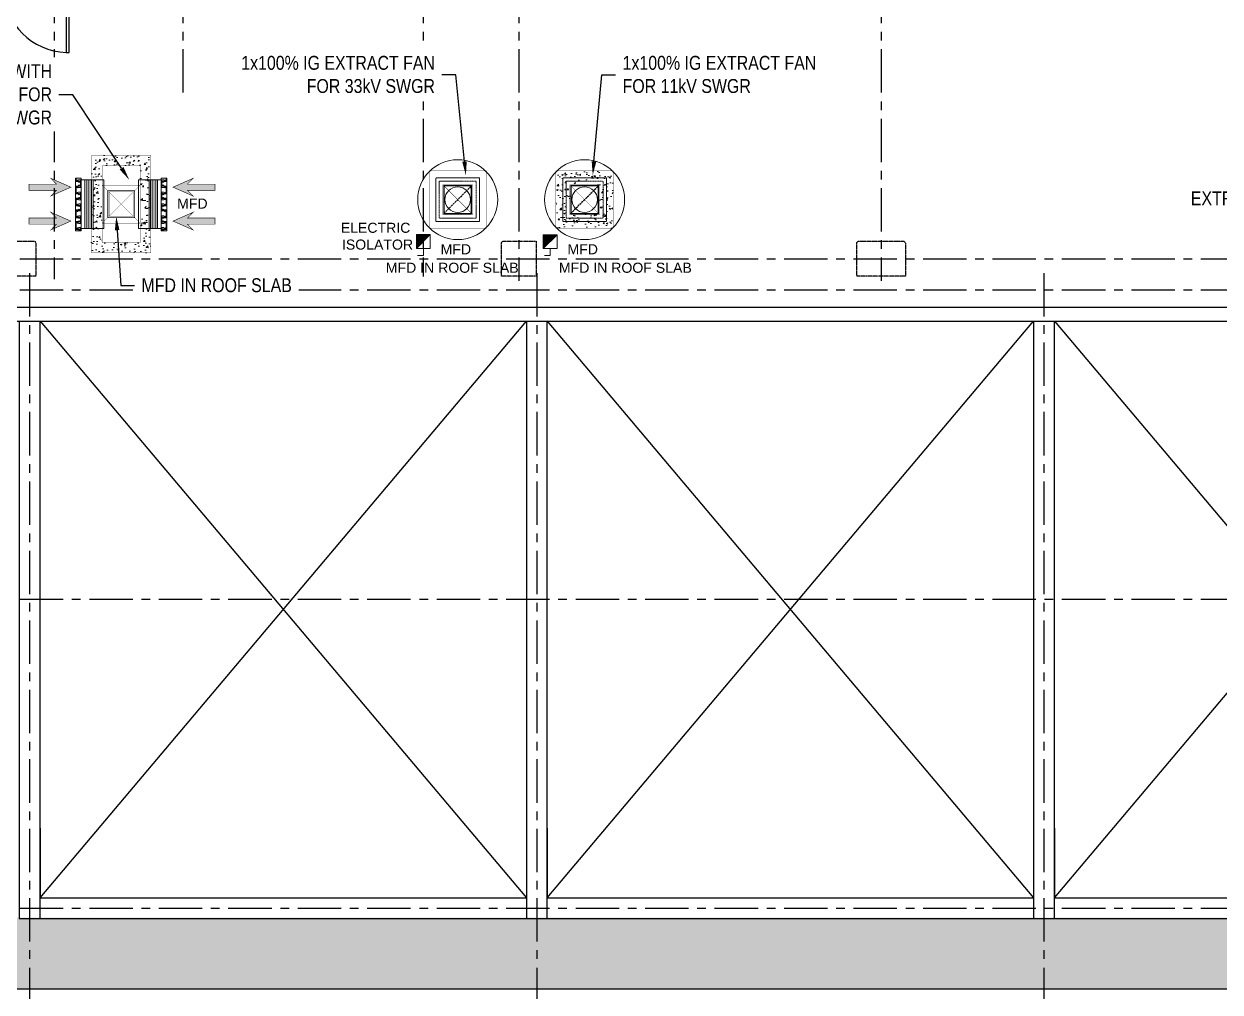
# Model space of a CAD drawing. Header units: metres. Extents: x 841183 to 1048542, y 259326 to 317714.
# Drawn here: x 1007593 to 1024810, y 279244 to 293182 of the extents above; entities that cross this region are included whole.
import ezdxf
from ezdxf import colors
from ezdxf.entities.mleader import LeaderData, LeaderLine
from ezdxf.enums import TextEntityAlignment as Align
from ezdxf.math import Vec2, Vec3

# ---------------------------------------------------------------- set-up
doc = ezdxf.new("R2010")
doc.units = ezdxf.units.M
for name, pattern in [('( Hidden )', [0.375, 0.25, -0.125]), ('1', [0, 0, 0]), ('CENTRE', [2, 1.25, -0.25, 0.25, -0.25]), ('HIDDEN', [0.375, 0.25, -0.125]), ('HIDDEN2', [0.1875, 0.125, -0.0625]), ('VILLA AXIS$0$CENTER', [2, 1.25, -0.25, 0.25, -0.25])]:
    doc.linetypes.add(name, pattern=pattern)
for name, color, linetype, lineweight in [('0_ ISOLATOR', 142, 'Continuous', 0), ('0_ARROW', 20, 'Continuous', 0), ('0_FA DUCT', 130, 'Continuous', 0), ('0_FOUNDATION', 7, 'Continuous', 0), ('0_HVAC EQUIPMENT', 142, 'Continuous', 0), ('0_HVAC-OPENING', 126, 'Continuous', 0), ('0_SANDTRAP LOUVER', 252, '1', 0)]:
    doc.layers.add(name, color=color, linetype=linetype, lineweight=lineweight)
for name, color, linetype in [('0_EXTRACT AIR DUCT', 236, 'Continuous'), ('0_HVAC TEXT', 7, 'Continuous'), ('A-AXIS LINE', 253, 'Continuous'), ('A-WALL-1', 252, 'Continuous'), ('G-COL', 252, 'Continuous'), ('G-RC-WALL', 252, 'Continuous'), ('INTEC -DOOR2', 252, 'Continuous'), ('INTEC -HATCH4', 8, 'Continuous'), ('INTEC -RC-WALL', 252, 'Continuous')]:
    doc.layers.add(name, color=color, linetype=linetype)
doc.layers.add('A-REFLECT DOWN', color=252, linetype='Continuous', transparency=0.6)
doc.styles.add('AIRAL', font='arial.ttf', dxfattribs={"height": 6.14})
doc.styles.add('romans', font='romans.shx', dxfattribs={"width": 0.85})
doc.styles.get("Standard").update_dxf_attribs({"font": 'ARIALN.TTF'})
pattern_1 = [(90, (1095967.886, 239713.065), (-31.75, 0), [])]

# ---------------------------------------------------------------- blocks, each defined once
blk = doc.blocks.new('GEF-01 AVR PROTECTION')
at = {"layer": '0_HVAC EQUIPMENT', "color": 7, "linetype": '( Hidden )', "ltscale": 5}
blk.add_lwpolyline([(-315, -315), (315, -315), (315, 315), (-315, 315)], close=True, dxfattribs=at)
at = {"layer": '0_HVAC EQUIPMENT', "color": 7, "linetype": 'CENTRE', "ltscale": 0.75}
blk.add_lwpolyline([(-267.5, -267.5), (267.5, -267.5), (267.5, 267.5), (-267.5, 267.5)], close=True, dxfattribs=at)
at = {"layer": '0_HVAC EQUIPMENT'}
for radius in [575, 183.5]:
    blk.add_circle((0, 0), radius, dxfattribs=at)
blk = doc.blocks.new('0_ISOLATOR')
at = {"layer": '0_ ISOLATOR'}
h = blk.add_hatch(dxfattribs=at)
h.set_pattern_fill('ANSI31')
h.set_pattern_definition([(45, (0, 0), (-0.08838835, 0.08838835), [])])
h.paths.add_polyline_path([(-100, 100), (100, -100), (100, 100)])
at = {"layer": '0_ ISOLATOR', "color": 7}
for p, q in [((-198, 0), (-198, 83)), ((-100, 0), (-198, 0)), ((-100, 100), (100, -100))]:
    blk.add_line(p, q, dxfattribs=at)
blk.add_lwpolyline([(-100, -100), (100, -100), (100, 100), (-100, 100)], close=True, dxfattribs=at)
blk = doc.blocks.new('A$C7BE532B1')
at = {"layer": 'INTEC -DOOR2'}
blk.add_lwpolyline([(50, 146), (93, 146), (93, 1046, -0.011257), (50, 1046)], format="xyb", close=True, dxfattribs=at)
blk.add_lwpolyline([(0, 146), (0, 0), (50, 0), (50, 40), (66, 40), (66, 97), (50, 97), (50, 146)], close=True, dxfattribs=at)
blk.add_arc((55, 100), 946, 2.7597, 87.6758, dxfattribs=at)
blk = doc.blocks.new('A$C080820D1')
at = {"layer": 'INTEC -DOOR2'}
blk.add_blockref('A$C7BE532B1', (0, 0), dxfattribs=at)
at = {"layer": 'INTEC -DOOR2', "xscale": -1}
blk.add_blockref('A$C7BE532B1', (2000, 0), dxfattribs=at)
blk = doc.blocks.new('A$C51a5b08a')
at = {"layer": 'A-AXIS LINE', "linetype": 'VILLA AXIS$0$CENTER', "ltscale": 500}
for p, q in [((-30074.2, 5133.1, -106.5), (-30074.2, -22178.3, -125.6)), ((-28220.4, 5133.1, -106), (-28220.4, -19512.3, -125.6)), ((-24761.9, 5133.1, -106.5), (-24761.9, -22136.6, -125.6)), ((-23385.1, 5133.1, -94.7), (-23385.1, -22200.4, -113.8)), ((-18170.1, 5133.1, -94.7), (-18170.1, -22200.4, -113.8)), ((-40565.7, -21881.7, -220.1), (9544.5, -21881.7, -106.5)), ((-30425.6, -22088.4, -106.5), (-30425.6, -35175.3, -106.5)), ((-23125.6, -22088.4, -106.5), (-23125.6, -35175.3, -106.5)), ((-15825.6, -22088.4, -106.5), (-15825.6, -35175.3, -106.5)), ((-40565.7, -22331.7, -220.1), (8855, -22331.7, -106.5)), ((-40565.7, -26781.7, -220.1), (9544.5, -26781.7, -106.5)), ((-40565.7, -31231.7, -220.1), (9544.5, -31231.7, -106.5))]:
    blk.add_line(p, q, dxfattribs=at)
at = {"layer": 'A-WALL-1'}
for p, q in [((-38625.6, -22581.7, -106.5), (-2940.2, -22581.7, -106.5)), ((-38825.6, -22781.7, -106.5), (-2740.2, -22781.7, -106.5))]:
    blk.add_line(p, q, dxfattribs=at)
at = {"layer": 'G-COL', "color": 8, "linetype": 'HIDDEN2', "ltscale": 6}
for points, elevation in [([(-30335.4, -22131.7), (-30835.4, -22131.7), (-30835.4, -21648.3), (-30818.7, -21631.7), (-30352.1, -21631.7), (-30335.4, -21648.3)], -125.2), ([(-23135.4, -22131.7), (-23635.4, -22131.7), (-23635.4, -21651.7), (-23615.4, -21631.7), (-23135.4, -21631.7)], -106.5), ([(-17820.1, -22131.7), (-18520.1, -22131.7), (-18520.1, -21651.7), (-18500.1, -21631.7), (-17840.1, -21631.7), (-17820.1, -21651.7)], -106.5)]:
    blk.add_lwpolyline(points, close=True, dxfattribs=dict(at, elevation=elevation))
at = {"layer": 'G-RC-WALL'}
for p, q in [((-30275.6, -30081.5, -106.5), (-30275.6, -31081.5, -106.5)), ((-22975.6, -30081.5, -106.5), (-22975.6, -31081.5, -106.5)), ((-15675.6, -30081.5, -106.5), (-15675.6, -31081.5, -106.5)), ((-30275.6, -31081.5, -106.5), (-23275.6, -31081.5, -106.5)), ((-22975.6, -31081.5, -106.5), (-15975.6, -31081.5, -106.5)), ((-15675.6, -31081.5, -106.5), (-8675.6, -31081.5, -106.5)), ((-30275.6, -31381.5, -106.5), (-23275.6, -31381.5, -106.5)), ((-22975.6, -31381.5, -106.5), (-15975.6, -31381.5, -106.5)), ((-15675.6, -31381.5, -106.5), (-8675.6, -31381.5, -106.5))]:
    blk.add_line(p, q, dxfattribs=at)
at = {"layer": 'INTEC -RC-WALL', "color": 8}
for p, q in [((-30275.6, -31081.5, -106.5), (-23275.6, -22781.7, -106.5)), ((-30275.6, -22781.7, -106.5), (-23275.6, -31081.5, -106.5)), ((-22975.6, -31081.5, -106.5), (-15975.6, -22781.7, -106.5)), ((-22975.6, -22781.7, -106.5), (-15975.6, -31081.5, -106.5)), ((-15675.6, -31081.5, -106.5), (-8675.6, -22781.7, -106.5)), ((-15675.6, -22781.7, -106.5), (-8675.6, -31081.5, -106.5))]:
    blk.add_line(p, q, dxfattribs=at)
at = {"layer": 'INTEC -RC-WALL', "elevation": -106.5}
for points in [[(-30575.6, -22781.7), (-30575.6, -31381.5), (-30275.6, -31381.5), (-30275.6, -22781.7)], [(-23275.6, -22781.7), (-23275.6, -31381.5), (-22975.6, -31381.5)], [(-22975.6, -31381.5), (-22975.6, -22781.7)], [(-15975.6, -22781.7), (-15975.6, -31381.5), (-15675.6, -31381.5), (-15675.6, -22781.7)]]:
    blk.add_lwpolyline(points, dxfattribs=at)
at = {"layer": 'INTEC -HATCH4', "color": 5, "xscale": -1, "rotation": 180}
blk.add_blockref('A$C080820D1', (-31808.1, -17868.8, 87.8), dxfattribs=at)
at = {"color": 252, "style": 'romans', "width": 0.8}
blk.add_attdef('RD01', text='', height=225, dxfattribs=at).set_placement((-31176.6, -17501.4, -38.4), align=Align.MIDDLE_CENTER)
blk = doc.blocks.new('A$C10b3fa2f')
at = {"layer": 'A-REFLECT DOWN'}
h = blk.add_hatch(dxfattribs=at)
h.set_pattern_fill('AR-HBONE', color=256, scale=75, style=0)
h.set_pattern_definition([(45, (-872853.3, -501345.44), (0, 424.26407), [900, -300]), (135, (-872641.16, -501133.3), (3e-14, 424.26407), [900, -300])])
h.paths.add_polyline_path([(-40951.9, -7637.1), (-40445.1, -7637.1), (-40278.2, -7926.1), (-40445.1, -8215.1), (-40951.9, -8215.1), (-41118.8, -7926.1)])
edge = h.paths.add_edge_path()
edge.add_line((-40250.6, -6912.7), (-42275.6, -6912.7))
edge.add_line((-42275.6, -6912.7), (-42275.6, -105.8))
edge.add_line((-42275.6, -105.8), (-42275.6, 38.9))
edge.add_line((-42275.6, 38.9), (-43125, 38.9))
edge.add_line((-43125, 38.9), (-43125, -30517.1))
edge.add_line((-43125, -30517.1), (-43000, -30517.1))
edge.add_line((-43000, -30517.1), (-43000, -32386.1))
edge.add_line((-43000, -32386.1), (-6450, -32386.1))
edge.add_arc((-6450, -25886.1), 6500, 270, 360)
edge.add_line((50, -25886.1), (50, -22117.5))
edge.add_line((50, -22117.5), (-3025.4, -22117.5))
edge.add_line((-3025.4, -22117.5), (-3025.4, -31367.5))
edge.add_line((-3025.4, -31367.5), (-37875.6, -31367.3))
edge.add_line((-37875.6, -31367.3), (-37875.6, -22117.5))
edge.add_line((-37875.6, -22117.5), (-40250.6, -22117.5))
edge.add_line((-40250.6, -22117.5), (-40250.6, -6912.7))
at = {"layer": 'A-REFLECT DOWN', "color": 252, "elevation": 73.9}
blk.add_lwpolyline([(50, -22130.8), (50, -25900.3, -0.414213), (-6450, -32400.3), (-43000, -32400.3)], format="xyb", dxfattribs=at)
blk = doc.blocks.new('SAND TRAP LOUVER 700 X 350')
at = {"layer": '0_SANDTRAP LOUVER', "color": 7}
for p, q in [((-173, 375), (-258, 375)), ((-258, 3), (-258, 375)), ((-173, 3), (-173, 375)), ((0, 350), (-173, 350)), ((-123, -350), (-123, 350)), ((0, 350), (0, -350)), ((-258, -386), (-258, 3)), ((-173, -386), (-173, 3)), ((-173, -386), (-258, -386)), ((-123, -350), (-173, -350)), ((0, -350), (-123, -350))]:
    blk.add_line(p, q, dxfattribs=at)
at = {"layer": '0_SANDTRAP LOUVER', "extrusion": (-1.47393e-32, -3.15544e-33, -1)}
for p, q in [((-247, 326), (-247, 375)), ((-184, 351), (-212, 351)), ((-184, 239), (-184, 351)), ((-219, 326), (-247, 326)), ((-219, 258), (-247, 258)), ((-247, 146), (-247, 258)), ((-184, 239), (-212, 239)), ((-219, 146), (-247, 146)), ((-219, 87), (-247, 87)), ((-247, -25), (-247, 87)), ((-184, 171), (-212, 171)), ((-184, 60), (-212, 60)), ((-184, 3), (-212, 3)), ((-184, 60), (-184, 171)), ((-219, -25), (-247, -25)), ((-247, -195), (-247, -84)), ((-219, -84), (-247, -84)), ((-184, -168), (-212, -168)), ((-184, -279), (-184, -168)), ((-219, -195), (-247, -195)), ((-247, -364), (-247, -252)), ((-219, -252), (-247, -252)), ((-184, -279), (-212, -279)), ((-184, -336), (-212, -336)), ((-184, -386), (-184, -336)), ((-219, -364), (-247, -364))]:
    blk.add_line(p, q, dxfattribs=at)
at = {"layer": '0_SANDTRAP LOUVER'}
for p, q in [((-219, 326), (-247, 326)), ((-219, 146), (-247, 146)), ((-247, -25), (-247, 3)), ((-184, -95), (-184, 3)), ((-219, -25), (-247, -25)), ((-184, -95), (-212, -95))]:
    blk.add_line(p, q, dxfattribs=at)
at = {"layer": '0_SANDTRAP LOUVER', "extrusion": (-1.47393e-32, -3.15544e-33, -1)}
for centre in [(227, 339), (227, 244), (204, 323), (204, 267), (227, 160), (227, 73), (204, 143), (204, 88), (227, -11), (227, -98), (204, -25), (204, -25), (227, -181), (227, -266), (227, -350), (204, -195), (204, -251), (204, -364)]:
    blk.add_circle(centre, 8.37, dxfattribs=at)
at = {"layer": '0_SANDTRAP LOUVER'}
for centre in [(-227, 339), (-227, 160), (-227, -11), (-204, -81)]:
    blk.add_circle(centre, 8.37, dxfattribs=at)
blk = doc.blocks.new('0-ARROW-3')
at = {"layer": '0_ARROW', "true_color": 0xc8c8c8}
h = blk.add_hatch(dxfattribs=at)
h.set_pattern_fill('ANSI31', color=9)
h.set_pattern_definition([(45, (-4415, 43046), (-0.08838834765, 0.08838834765), [])])
h.paths.add_polyline_path([(-512, -108), (-711, -313), (0, 0), (-711, 313), (-512, 108), (-1490, 108), (-1490, -108)])
at = {"layer": '0_ARROW', "const_width": 20}
blk.add_lwpolyline([(-1490, -108), (-512, -108), (-711, -313), (0, 0), (-711, 313), (-512, 108), (-1490, 108)], close=True, dxfattribs=at)

msp = doc.modelspace()

# ---------------------------------------------------------------- block references
at = {"color": 2}
msp.add_blockref('A$C10b3fa2f', (1038100.4, 311684, -216), dxfattribs=at)

# ---------------------------------------------------------------- next in the draw order: hatches: boundary and pattern name
at = {"layer": '0_FA DUCT'}
h = msp.add_hatch(dxfattribs=at)
h.set_pattern_fill('ANSI31', color=8, scale=10, angle=45)
h.set_pattern_definition(pattern_1)
h.paths.add_polyline_path([(1008568, 290237.2), (1008468.9, 290237.2), (1008468.9, 290937.2), (1008568, 290937.2)])
h = msp.add_hatch(dxfattribs=at)
h.set_pattern_fill('ANSI31', color=8, scale=10, angle=45)
h.set_pattern_definition(pattern_1)
h.paths.add_polyline_path([(1009417, 290237.2), (1009516.2, 290237.2), (1009516.2, 290937.2), (1009417, 290937.2)])
at = {"layer": '0_FOUNDATION'}
h = msp.add_hatch(dxfattribs=at)
h.set_pattern_fill('AR-CONC', color=8, scale=30)
h.set_pattern_definition([(50, (-17656.65, -8408.27), (215.178055, -18.82564), [22.5, -247.5]), (355, (-17656.65, -8408.27), (-41.6254, 225.65764), [18, -198]), (100.451444, (-17638.72, -8409.84), (173.552654, 206.831997), [19.122058, -210.342634]), (46.1842, (-17656.65, -8348.27), (320.1724, -49.655784), [33.75, -371.25]), (96.635635, (-17629.97, -8352.4), (280.39858, 292.23558), [28.6831, -315.51413]), (351.184164, (-17656.65, -8348.27), (280.39858, 292.23558), [27, -297]), (21, (-17626.65, -8363.27), (179.072116, -120.785667), [22.5, -247.5]), (326, (-17626.65, -8363.27), (72.9946, 217.545014), [18, -198]), (71.451445, (-17611.73, -8373.34), (252.066713, 96.759346), [19.122057, -210.342634]), (37.5, (-17656.65, -8408.27), (3.6479566, 99.868156), [0, -195.6, 0, -201, 0, -198.75]), (7.5, (-17656.65, -8408.27), (78.920861, 118.323514), [0, -114.6, 0, -191.1, 0, -75.75]), (327.5, (-17723.55, -8408.27), (160.146731, -6.7664615), [0, -75, 0, -234, 0, -310.5]), (317.5, (-17753.55, -8408.27), (174.95585, 30.031495), [0, -97.5, 0, -155.4, 0, -220.5])])
h.paths.add_polyline_path([(1009417.7, 291287.2), (1008568, 291287.2), (1008568, 289887.2), (1009417.7, 289887.2)])
h.paths.add_polyline_path([(1009268, 291137.2), (1009268, 290037.2), (1008717.7, 290037.2), (1008717.7, 291137.2)], flags=16)
h = msp.add_hatch(dxfattribs=at)
h.set_pattern_fill('AR-CONC', color=8, scale=30)
h.set_pattern_definition([(50, (1472, 3186.75), (215.178055, -18.82564), [22.5, -247.5]), (355, (1472, 3186.75), (-41.6254, 225.65764), [18, -198]), (100.451444, (1489.92, 3185.18), (173.552654, 206.831997), [19.122058, -210.342634]), (46.1842, (1472, 3246.75), (320.1724, -49.655784), [33.75, -371.25]), (96.635635, (1498.67, 3242.6), (280.39858, 292.23558), [28.6831, -315.51413]), (351.184164, (1472, 3246.75), (280.39858, 292.23558), [27, -297]), (21, (1502, 3231.75), (179.072116, -120.785667), [22.5, -247.5]), (326, (1502, 3231.75), (72.9946, 217.545014), [18, -198]), (71.451445, (1516.91, 3221.68), (252.066713, 96.759346), [19.122057, -210.342634]), (37.5, (1471.99, 3186.746), (3.6479566, 99.868156), [0, -195.6, 0, -201, 0, -198.75]), (7.5, (1471.99, 3186.75), (78.920861, 118.323514), [0, -114.6, 0, -191.1, 0, -75.75]), (327.5, (1405.09, 3186.75), (160.146731, -6.7664615), [0, -75, 0, -234, 0, -310.5]), (317.5, (1375.09, 3186.75), (174.95585, 30.031495), [0, -97.5, 0, -155.4, 0, -220.5])])
h.paths.add_polyline_path([(1016075.7, 291064.7), (1015250.7, 291064.7), (1015250.7, 290239.7), (1016075.7, 290239.7)])
h.paths.add_polyline_path([(1015875.7, 290864.7), (1015875.7, 290439.7), (1015450.7, 290439.7), (1015450.7, 290864.7)], flags=16)

# ---------------------------------------------------------------- next in the draw order: linework, layer by layer
at = {"layer": '0_EXTRACT AIR DUCT'}
msp.add_lwpolyline([(1013637.8, 290452.6), (1014037.7, 290452.6), (1014037.7, 290852.6), (1013637.8, 290852.6)], close=True, dxfattribs=at)
at = {"layer": '0_EXTRACT AIR DUCT', "linetype": '( Hidden )', "ltscale": 100}
msp.add_lwpolyline([(1013637.8, 290452.6), (1014037.7, 290852.6)], dxfattribs=at)
at = {"layer": '0_FA DUCT', "color": 8, "elevation": -278.5}
for points in [[(1008568, 290237.2), (1008468.9, 290237.2), (1008468.9, 290937.2), (1008568, 290937.2)], [(1009417, 290237.2), (1009516.2, 290237.2), (1009516.2, 290937.2), (1009417, 290937.2)]]:
    msp.add_lwpolyline(points, close=True, dxfattribs=at)
at = {"layer": '0_FA DUCT', "elevation": -278.5}
for points, const_width in [([(1008797.7, 290782.2), (1009187.7, 290782.2), (1009187.7, 290392.2), (1008797.7, 290392.2)], 10), ([(1008817.7, 290762.2), (1009167.7, 290762.2), (1009167.7, 290412.2), (1008817.7, 290412.2)], 5)]:
    msp.add_lwpolyline(points, close=True, dxfattribs=dict(at, const_width=const_width))
at = {"layer": '0_FA DUCT', "linetype": 'HIDDEN', "ltscale": 80, "const_width": 5, "elevation": -190.4}
for points in [[(1008817.7, 290762.2), (1009167.7, 290412.2)], [(1009167.7, 290762.2), (1008817.7, 290412.2)]]:
    msp.add_lwpolyline(points, dxfattribs=at)
at = {"layer": '0_FOUNDATION', "const_width": 5}
for points, elevation in [([(1009417.7, 289887.2), (1008568, 289887.2), (1008568, 291287.2), (1009417.7, 291287.2)], -278.5), ([(1009268, 290037.2), (1008718, 290037.2), (1008718, 291137.2), (1009268, 291137.2)], -278.5), ([(1013424.8, 291064.7), (1014249.8, 291064.7), (1014249.8, 290239.7), (1013424.8, 290239.7)], -71.5), ([(1015250.7, 291064.7), (1016075.7, 291064.7), (1016075.7, 290239.7), (1015250.7, 290239.7)], -71.5)]:
    msp.add_lwpolyline(points, close=True, dxfattribs=dict(at, elevation=elevation))
at = {"layer": '0_HVAC-OPENING', "linetype": '( Hidden )', "ltscale": 100, "const_width": 5, "elevation": -190.4}
for points in [[(1009267.5, 290311.9), (1008717.5, 290861.9)], [(1008717.5, 290311.9), (1009267.5, 290861.9)]]:
    msp.add_lwpolyline(points, dxfattribs=at)
msp.add_lwpolyline([(1008717.5, 290311.9), (1009267.5, 290311.9), (1009267.5, 290861.9), (1008717.5, 290861.9)], close=True, dxfattribs=at)
at = {"layer": '0_HVAC-OPENING', "linetype": '( Hidden )', "ltscale": 100, "const_width": 5}
for points in [[(1013624.8, 290439.7), (1014049.8, 290439.7), (1014049.8, 290864.7), (1013624.8, 290864.7)], [(1015450.7, 290439.7), (1015875.7, 290439.7), (1015875.7, 290864.7), (1015450.7, 290864.7)]]:
    msp.add_lwpolyline(points, close=True, dxfattribs=at)
for points in [[(1014049.8, 290439.7), (1013624.8, 290864.7)], [(1013624.8, 290439.7), (1014049.8, 290864.7)], [(1015875.7, 290439.7), (1015450.7, 290864.7)], [(1015450.7, 290439.7), (1015875.7, 290864.7)]]:
    msp.add_lwpolyline(points, dxfattribs=at)
at = {"layer": '0_SANDTRAP LOUVER', "color": 7}
for p, q in [((1008591.7, 290937.2, -278.5), (1008744.3, 290937.2, -278.5)), ((1008744.3, 290237.2, -278.5), (1008744.3, 290937.2, -278.5)), ((1009240.7, 290237.2, -278.5), (1009240.7, 290937.2, -278.5)), ((1009393.4, 290937.2, -278.5), (1009240.7, 290937.2, -278.5)), ((1008591.7, 290237.2, -278.5), (1008744.3, 290237.2, -278.5)), ((1009393.4, 290237.2, -278.5), (1009240.7, 290237.2, -278.5))]:
    msp.add_line(p, q, dxfattribs=at)

# ---------------------------------------------------------------- next in the draw order: block references
at = {"color": 2}
msp.add_blockref('A$C51a5b08a', (1038100.4, 311683.9, -103.7), dxfattribs=at)
at = {"layer": '0_ ISOLATOR', "color": 2, "rotation": 90.00000000000001}
for p in [(1013342.3, 290048, 110.1), (1015168.3, 290046.8, 110.1)]:
    msp.add_blockref('0_ISOLATOR', p, dxfattribs=at)
at = {"layer": '0_ARROW', "xscale": -0.405, "yscale": 0.405, "zscale": 0.405}
msp.add_blockref('0-ARROW-3', (1009739.2, 290831.3, -278.5), dxfattribs=at)
at = {"layer": '0_HVAC EQUIPMENT'}
for p in [(1013837.3, 290652.2, -71.5), (1015663.2, 290652.2, -71.5)]:
    msp.add_blockref('GEF-01 AVR PROTECTION', p, dxfattribs=at)
at = {"layer": '0_SANDTRAP LOUVER', "color": 2}
msp.add_blockref('SAND TRAP LOUVER 700 X 350', (1008591.7, 290587.2, -278.5), dxfattribs=at)
at = {"layer": '0_SANDTRAP LOUVER', "color": 2, "xscale": -1}
msp.add_blockref('SAND TRAP LOUVER 700 X 350', (1009393.4, 290587.2, -278.5), dxfattribs=at)

# ---------------------------------------------------------------- next in the draw order: texts
at = {"layer": '0_HVAC TEXT', "char_height": 145, "attachment_point": 5, "style": 'AIRAL'}
for s, insert, width in [('{\\fArial|b0|i0|c0|p34;MFD}', (1010017.4, 290595.3, -154.9), 442.988), ('{\\fArial|b0|i0|c0|p34;ELECTRIC\\P ISOLATOR}', (1012654.5, 290124.9, 427.8), 1079.455), ('{\\fArial|b0|i0|c0|p34;MFD}', (1013810.1, 289937.6, 178.2), 442.988), ('{\\fArial|b0|i0|c0|p34;MFD}', (1015636.1, 289937.6, 178.2), 442.988), ('{\\fArial|b0|i0|c0|p34;MFD IN ROOF SLAB}', (1013757.8, 289670.5, 268.9), 1903.957), ('{\\fArial|b0|i0|c0|p34;MFD IN ROOF SLAB}', (1016249.5, 289670.5, 268.9), 1903.957)]:
    msp.add_mtext(s, dxfattribs=dict(at, insert=insert, width=width))

# ---------------------------------------------------------------- next in the draw order: leaders
ml = msp.add_multileader_mtext('Standard')
ml.set_content('STL WITH \\PFINE FILTER FOR \\P33kV SWGR', color=256)
ml.set_leader_properties()
ml.build(insert=Vec2(0, 0))
ml.multileader.update_dxf_attribs({"text_left_attachment_type": 2, "text_right_attachment_type": 2, "dogleg_length": 200, "arrow_head_size": 200})
ctx = ml.context
ctx.base_point, ctx.char_height, ctx.arrow_head_size, ctx.landing_gap_size, ctx.plane_origin = Vec3(1005997.9, 292161, -140.8), 200, 200, 100, Vec3(1004746.6, 288799.5, -140.8)
ctx.left_attachment, ctx.right_attachment, ctx.text_align_type = 2, 2, 2
notes = []
notes.append((ctx, [(0, (1, 1, 0), (1008297.6, 292161, -140.8), (-1, 0), 200, [(0, [(1009109.3, 290937.2, -140.8)], 0, [])])]))
ctx.mtext.insert, ctx.mtext.alignment, ctx.mtext.flow_direction = Vec3(1007997.6, 292601.4, -140.8), 3, 5
ctx.mtext.has_bg_fill, ctx.mtext.bg_color, ctx.mtext.bg_scale_factor, ctx.mtext.bg_transparency, ctx.mtext.use_window_bg_color = 1, -1027028792, 1.5, 0, 1
ml = msp.add_multileader_mtext('Standard')
ml.set_content('1x100% IG EXTRACT FAN\\PFOR 33kV SWGR', color=256)
ml.set_leader_properties()
ml.build(insert=Vec2(0, 0))
ml.multileader.update_dxf_attribs({"text_left_attachment_type": 2, "text_right_attachment_type": 2, "dogleg_length": 200, "arrow_head_size": 200})
ctx = ml.context
ctx.base_point, ctx.char_height, ctx.arrow_head_size, ctx.landing_gap_size, ctx.plane_origin = Vec3(1010664.7, 292449.4, -118.1), 200, 200, 100, Vec3(1009591.7, 288865, -118.1)
ctx.left_attachment, ctx.right_attachment, ctx.text_align_type = 2, 2, 2
notes.append((ctx, [(0, (1, 1, 0), (1013809.3, 292449.4, -118.1), (-1, 0), 200, [(0, [(1013954.3, 291002.6, -118.1)], 0, [])])]))
ctx.mtext.insert, ctx.mtext.alignment, ctx.mtext.flow_direction = Vec3(1013509.3, 292721.3, -118.1), 3, 5
ctx.mtext.has_bg_fill, ctx.mtext.bg_color, ctx.mtext.bg_scale_factor, ctx.mtext.bg_transparency, ctx.mtext.use_window_bg_color = 1, -1027028792, 1.5, 0, 1
ml = msp.add_multileader_mtext('Standard')
ml.set_content('1x100% IG EXTRACT FAN\\PFOR 11kV SWGR', color=256)
ml.set_leader_properties()
ml.build(insert=Vec2(0, 0))
ml.multileader.update_dxf_attribs({"text_left_attachment_type": 2, "text_right_attachment_type": 2, "dogleg_length": 200, "arrow_head_size": 200})
ctx = ml.context
ctx.base_point, ctx.char_height, ctx.arrow_head_size, ctx.landing_gap_size, ctx.plane_origin = Vec3(1016110.2, 292449.4, -118.1), 200, 200, 100, Vec3(1011417.7, 288865, -118.1)
ctx.left_attachment, ctx.right_attachment = 2, 2
notes.append((ctx, [(1, (1, 1, 0), (1015910.2, 292449.4, -118.1), (1, 0), 200, [(0, [(1015780.3, 291002.6, -118.1)], 0, [])])]))
ctx.mtext.insert, ctx.mtext.flow_direction = Vec3(1016210.2, 292721.3, -118.1), 5
ctx.mtext.has_bg_fill, ctx.mtext.bg_color, ctx.mtext.bg_scale_factor, ctx.mtext.bg_transparency, ctx.mtext.use_window_bg_color = 1, -1027028792, 1.5, 0, 1
ml = msp.add_multileader_mtext('Standard')
ml.set_content('EXTRACT AIR PLENUM', color=256)
ml.set_leader_properties()
ml.build(insert=Vec2(0, 0))
ml.multileader.update_dxf_attribs({"text_left_attachment_type": 2, "text_right_attachment_type": 2, "dogleg_length": 200, "arrow_head_size": 200})
ctx = ml.context
ctx.base_point, ctx.char_height, ctx.arrow_head_size, ctx.landing_gap_size, ctx.plane_origin = Vec3(1024324.3, 290668.1, -168.6), 200, 200, 100, Vec3(1019270, 286414.6, -168.6)
ctx.left_attachment, ctx.right_attachment, ctx.text_align_type = 2, 2, 2
notes.append((ctx, [(0, (1, 1, 0), (1027221.8, 290668.1, -168.6), (-1, 0), 200, [(0, [(1028152.7, 291572, -168.6)], 0, [])])]))
ctx.mtext.insert, ctx.mtext.alignment, ctx.mtext.flow_direction = Vec3(1026921.8, 290771.6, -168.6), 3, 5
ctx.mtext.has_bg_fill, ctx.mtext.bg_color, ctx.mtext.bg_scale_factor, ctx.mtext.bg_transparency, ctx.mtext.use_window_bg_color = 1, -1027028792, 1.5, 0, 1
for ctx, leaders in notes:
    for number, flags, end, landing, length, lines in leaders:
        leader = LeaderData()
        leader.index, (leader.has_last_leader_line, leader.has_dogleg_vector, leader.attachment_direction) = number, flags
        leader.last_leader_point, leader.dogleg_vector, leader.dogleg_length = Vec3(end), Vec3(landing), length
        for number, points, colour, breaks in lines:
            line = LeaderLine()
            line.index, line.vertices, line.color, line.breaks = number, Vec3.list(points), colors.encode_raw_color(colour), breaks
            leader.lines.append(line)
        ctx.leaders.append(leader)

# ---------------------------------------------------------------- next in the draw order: linework, layer by layer
at = {"layer": '0_EXTRACT AIR DUCT'}
msp.add_lwpolyline([(1015463.2, 290452.2), (1015863.2, 290452.2), (1015863.2, 290852.2), (1015463.2, 290852.2)], close=True, dxfattribs=at)
at = {"layer": '0_EXTRACT AIR DUCT', "linetype": '( Hidden )', "ltscale": 100}
msp.add_lwpolyline([(1015463.2, 290452.2), (1015863.2, 290852.2)], dxfattribs=at)

# ---------------------------------------------------------------- next in the draw order: block references
at = {"layer": '0_ARROW', "xscale": 0.405, "yscale": 0.405, "zscale": 0.405}
msp.add_blockref('0-ARROW-3', (1008268.8, 290831.3, -278.5), dxfattribs=at)
at = {"layer": '0_ARROW', "xscale": -0.405, "yscale": 0.405, "zscale": 0.405, "rotation": 180}
msp.add_blockref('0-ARROW-3', (1008268.8, 290343, -278.5), dxfattribs=at)

# ---------------------------------------------------------------- next in the draw order: leaders
ml = msp.add_multileader_mtext('Standard')
ml.set_content('MFD IN ROOF SLAB', color=256)
ml.set_leader_properties()
ml.build(insert=Vec2(0, 0))
ml.multileader.update_dxf_attribs({"text_left_attachment_type": 2, "text_right_attachment_type": 2, "dogleg_length": 200, "arrow_head_size": 200})
ctx = ml.context
ctx.base_point, ctx.char_height, ctx.arrow_head_size, ctx.landing_gap_size, ctx.plane_origin = Vec3(1009185.6, 289416.7, -140.8), 200, 200, 100, Vec3(1004359.1, 284840.8, -140.8)
ctx.left_attachment, ctx.right_attachment = 2, 2
notes = []
notes.append((ctx, [(1, (1, 1, 0), (1008985.6, 289416.7, -140.8), (1, 0), 200, [(0, [(1008922.3, 290412.2, -140.8)], 0, [])])]))
ctx.mtext.insert, ctx.mtext.flow_direction = Vec3(1009285.6, 289520.1, -140.8), 5
ctx.mtext.has_bg_fill, ctx.mtext.bg_color, ctx.mtext.bg_scale_factor, ctx.mtext.bg_transparency, ctx.mtext.use_window_bg_color = 1, -1027028792, 1.5, 0, 1
for ctx, leaders in notes:
    for number, flags, end, landing, length, lines in leaders:
        leader = LeaderData()
        leader.index, (leader.has_last_leader_line, leader.has_dogleg_vector, leader.attachment_direction) = number, flags
        leader.last_leader_point, leader.dogleg_vector, leader.dogleg_length = Vec3(end), Vec3(landing), length
        for number, points, colour, breaks in lines:
            line = LeaderLine()
            line.index, line.vertices, line.color, line.breaks = number, Vec3.list(points), colors.encode_raw_color(colour), breaks
            leader.lines.append(line)
        ctx.leaders.append(leader)

# ---------------------------------------------------------------- next in the draw order: block references
at = {"layer": '0_ARROW', "xscale": 0.405, "yscale": 0.405, "zscale": 0.405, "rotation": 180}
msp.add_blockref('0-ARROW-3', (1009739.2, 290343, -278.5), dxfattribs=at)

doc.saveas('drawing.dxf')
